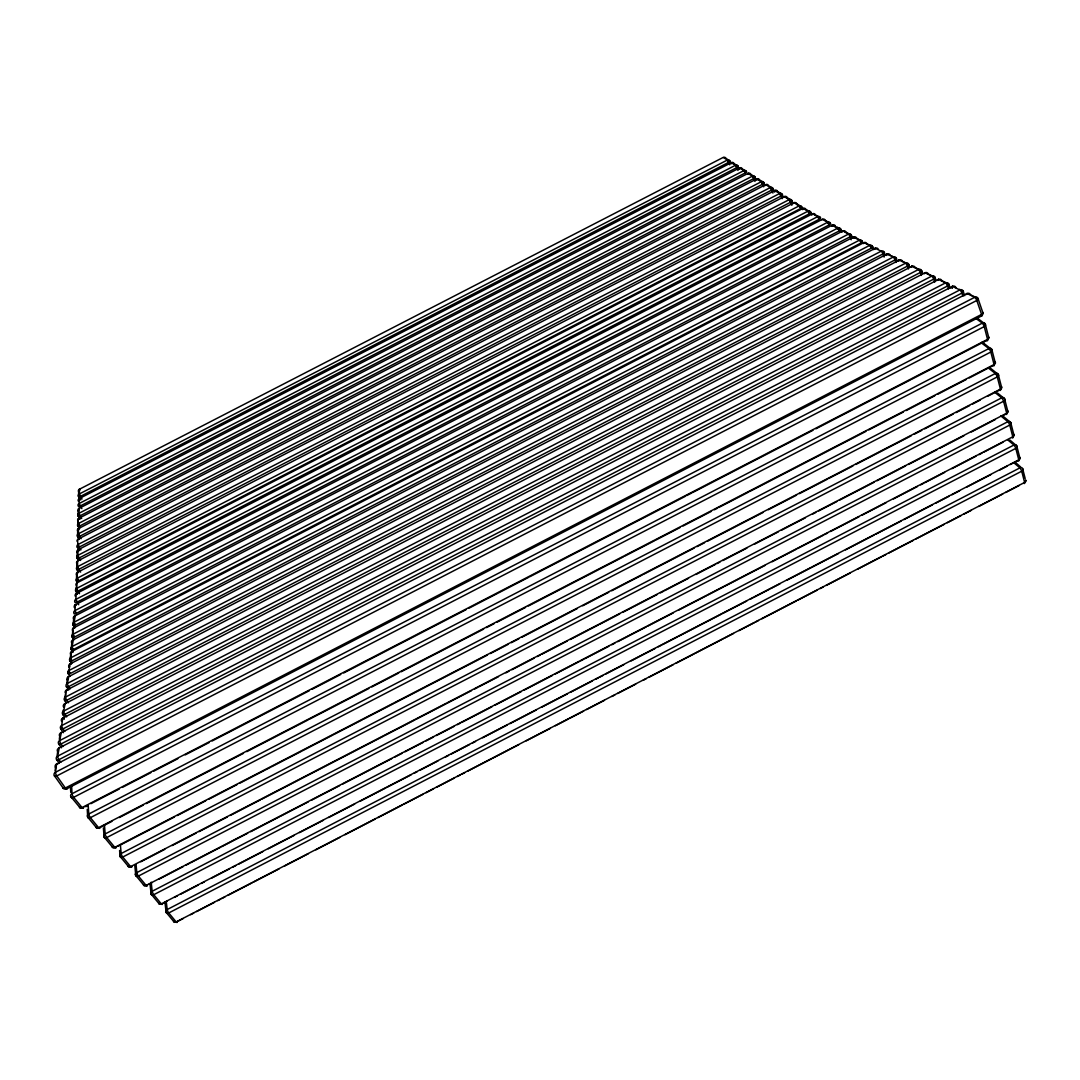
<?xml version="1.0" encoding="UTF-8"?>
<svg xmlns="http://www.w3.org/2000/svg" width="1080" height="1080" viewBox="0 0 1080 1080"><rect width="100%" height="100%" fill="white"/><g stroke="black" fill="none" stroke-linecap="round" stroke-linejoin="round"><path stroke-width="1.5" d="M81.648 518.508L78.853 513.702L79.394 508.397M81.851 508.626L79.11 503.969L79.191 498.609L731.498 162.581L731.241 163.633M79.407 489.159L79.34 494.397L82.04 499.001M78.178 572.481L77.423 572.373A2.336 2.012 -1.7 0 0 76.599 575.127L76.464 580.959A2.336 0.891 -33 0 0 78.462 580.973L77.288 578.192L799.011 205.956C804.965 211.896 792.679 200.488 794.057 202.784A2.322 1.998 -54.1 0 1 796.743 203.728L801.711 206.901A2.336 0.891 -21.2 0 1 800.604 208.507L78.462 580.973C76.842 579.407 75.654 569.997 78.287 572.602M80.595 560.452L77.882 555.795L78.03 549.653M81.041 549.788C78.611 549.018 75.789 537.84 79.097 539.447M78.516 528.404L78.395 534.208L81.027 538.745M772.929 193.037L770.688 187.92L765.841 184.599A2.228 1.931 -55.1 0 1 768.245 185.288M78.678 604.706L75.803 599.4A2.417 2.106 -0.6 0 0 74.966 602.221A2.417 0.851 -32.7 0 0 76.963 602.181L819.261 219.24L818.897 218.403L817.601 216.675L75.803 599.427L76.302 593.433L77.247 594.014M79.475 593.69L76.707 588.87L77.085 582.836A2.363 2.066 -0.1 0 0 76.127 585.468M1000.85 415.949L1007.883 421.686L136.836 872.613L136.053 864.662M65.327 693.09A2.713 2.349 -1.2 0 1 66.46 690.161L67.46 690.296A2.619 0.756 62.4 0 0 66.46 690.161L899.262 260.145A2.606 0.796 63 0 0 898.709 260.779M74.034 639.765L72.239 637.16L72.725 630.895A2.511 2.16 -1.4 0 1 73.602 627.926L842.859 230.985A2.417 0.675 63.5 0 0 842.413 231.687L842.859 230.985A2.498 2.147 -54.5 0 1 845.748 231.984L851.283 235.116A2.511 0.918 -21 0 1 850.122 236.79L74.331 637.173C72.576 635.418 71.672 625.981 74.412 627.993M87.224 809.379L87.723 817.128L95.958 827.118A2.97 1.633 -39.5 0 0 98.604 827.672A2.821 0.878 64.1 0 0 99.927 827.591L111.915 821.38M73.103 652.158L71.28 649.526A2.565 2.2 -1.8 0 1 72.171 646.502L73.265 639.9M75.195 616.127L74.048 622.31L75.236 625.158L839.538 230.769A2.471 0.891 -21.2 0 0 840.686 229.122L836.663 226.854M966.398 294.529L967.1 293.598A2.957 2.498 -53.5 0 1 970.488 294.773L977.994 298.472L982.773 312.417A2.97 2.498 -52.7 0 1 981.086 316.197L67.055 788.67A2.984 2.525 -3.4 0 1 62.977 787.847L54.432 775.764A2.997 2.538 -2.8 0 1 55.472 772.268L56.578 764.046L57.685 764.1A2.876 0.905 63.2 0 0 56.565 764.1L967.1 293.598A2.849 0.959 62.2 0 0 966.384 294.341M763.709 186.8L761.589 182.075L756.918 178.875A2.2 1.917 -55.4 0 1 759.402 179.82L763.857 182.669L764.951 185.666M994.626 392.215L1001.687 397.845L121.163 853.538L120.366 844.52M792.963 203.701L791.856 200.583L787.023 197.492A2.295 1.971 -54.4 0 0 784.364 196.574L77.692 560.966A2.295 1.985 -1.3 0 0 76.883 563.693L76.748 569.376L78.624 572.103M77.247 552.258A2.255 0.837 -32.6 0 0 77.153 552.582L77.017 558.104L78.651 560.466M78.556 528.376L79.178 528.768L78.462 528.606A2.2 1.931 -0.3 0 0 77.679 531.239L77.558 536.463L79.353 539.123M79.718 518.967L78.705 518.387A2.174 1.903 0.1 0 0 77.936 520.992L77.814 526.082L79.583 528.714M79.029 508.221L78.934 508.437A2.147 1.89 0.4 0 0 78.178 511.015L78.057 515.97L79.812 518.576M80.258 489.767L79.394 489.294A2.093 1.85 1.2 0 0 78.651 491.819L78.53 496.53L80.784 499.892M79.826 519.129C77.207 515.889 78.03 524.394 79.677 526.028L753.921 178.484A2.16 0.783 -22.1 0 0 755.014 177.012L750.681 174.245A2.174 1.89 -55.8 0 0 748.13 173.34L752.774 176.418L755.001 181.454M83.43 807.516L83.43 807.516A2.957 2.214 -9.4 0 1 82.66 807.813A2.957 2.214 -9.4 0 0 83.43 807.516L83.43 807.516A2.849 0.891 63.8 0 1 82.053 807.557A2.997 1.62 -39.1 0 1 79.448 807.273M821.921 219.78L822.272 219.335A2.417 2.093 -55.1 0 1 825.188 220.361L830.399 223.304A2.444 0.878 -21.4 0 1 829.251 224.924L76.113 613.508A2.444 0.878 -32.9 0 1 74.075 613.535A2.444 2.12 -0.9 0 1 74.939 610.619L75.411 604.638L76.113 604.773M886.667 255.42A2.565 0.769 63.1 0 1 887.058 254.124L887.166 254.07A2.646 2.295 -55.2 0 1 890.15 255.204A2.673 0.918 -21 0 0 889.407 255.096M748.13 173.34L78.705 518.387M112.144 846.761A2.889 2.133 -10.9 0 0 116.059 847.22L116.059 847.22A2.794 0.851 64.3 0 1 114.791 847.355A2.929 1.647 -39.9 0 1 112.144 846.761L104.099 836.987A2.902 2.147 -10.6 0 1 105.152 833.949L104.45 824.89M983.367 343.022A2.943 1.579 -15.1 0 1 983.664 343.211L991.845 349.582L995.072 362.084A2.957 1.62 -14.6 0 1 994.059 364.527L98.604 827.672L90.383 817.668A2.984 1.62 -39.3 0 1 87.723 817.128A2.943 2.2 -9.8 0 1 88.776 814.023L88.182 805.005M1013.755 462.686L1019.885 467.883L167.197 909.549L166.253 901.557M874.773 248.94A2.525 0.743 63.2 0 1 875.259 248.306L875.367 248.251A2.606 2.268 -55.5 0 1 878.175 249.062M74.939 610.619L76.113 613.508L74.939 610.619L827.672 222.264L822.312 219.348L75.29 604.787L76.234 604.894M1007.802 439.925L1013.945 445.027L152.172 891.27L151.186 882.198M975.996 318.492L982.287 323.123L72.023 793.746L71.631 785.97M74.426 616.194L74.52 616.154A2.471 2.133 -1.1 0 0 73.642 619.096L73.17 625.172A2.484 0.905 -33 0 0 75.236 625.158L74.048 622.215L837.81 228.123L839.538 230.769L839.16 229.905L832.464 225.045L74.412 616.207L75.371 616.302M863.946 242.622L869.616 245.417L70.767 657.815L71.618 651.524L72.562 651.767A2.498 0.689 62.1 0 0 71.618 651.577L863.838 242.676A2.484 0.716 63.3 0 0 863.42 243.567L863.838 242.676A2.565 2.241 -55.7 0 1 866.849 243.729L872.532 246.524L873.666 249.601M68.702 690.012L66.407 686.651A2.687 2.336 -1 0 1 67.352 683.451L68.742 676.62A2.579 0.729 62.3 0 0 68.243 676.863A2.659 2.322 -0.9 0 0 67.297 680.049L66.852 683.343M66.46 690.161L65.529 697.046L905.634 263.169L899.208 260.118L898.749 261.05M955.112 287.429A2.943 1.094 -19.8 0 1 955.867 287.577A2.902 2.471 -53.7 0 0 952.533 286.416L959.877 289.926L57.618 756.176L59.252 747.873M937.886 280.409L938.493 279.49L945.581 282.865L59.697 740.583L61.29 732.591M76.14 587.061L75.816 591.246L77.504 593.744M989.834 367.754A2.902 1.607 -14.7 0 1 990.13 367.943L998.271 374.45L1001.43 386.681A2.916 1.633 -14.2 0 1 1000.445 389.138L114.791 847.355L106.745 837.567A2.808 0.864 64.2 0 1 105.152 833.949L995.355 373.478L988.119 367.835M784.364 196.574L789.534 199.989L791.856 205.281M64.314 718.942L62.599 718.214L924.952 272.822A2.7 0.851 62.7 0 0 924.386 273.726L924.952 272.822A2.794 2.39 -54.3 0 1 928.192 273.942L934.929 277.263L935.968 280.206M969.192 377.987L993.168 365.58A2.808 0.918 61.2 0 0 994.059 364.527L990.819 352.026A2.821 0.931 61.4 0 0 988.767 348.624A2.929 2.174 -45.9 0 1 991.845 349.582A2.97 1.607 -14.8 0 1 990.819 352.026L90.383 817.668A2.835 0.878 63.9 0 1 88.776 814.023L988.889 348.57L981.612 343.049M73.602 627.926L74.466 628.061M853.106 237.843L853.565 237.047A2.525 2.174 -54.2 0 1 856.494 238.073L862.205 241.299A2.565 0.945 -20.8 0 1 861.043 243L73.4 649.539A2.565 0.959 -33.4 0 1 71.28 649.526L71.78 643.059A2.538 2.187 -1.7 0 1 72.671 640.062L73.116 639.806M75.195 596.079A2.403 2.093 -0.4 0 1 76.248 593.636L77.072 593.798M145.368 885.627A2.821 2.038 -12.3 0 1 143.492 884.817L135.783 875.448A2.835 2.066 -11.9 0 1 136.836 872.505L136.836 872.505A2.768 0.824 64.7 0 0 138.416 876.069L146.124 885.438A2.754 0.81 64.8 0 0 147.285 885.209L147.285 885.209A2.821 2.038 -12.3 0 1 146.151 885.587M131.099 866.714A2.849 2.079 -11.6 0 1 127.994 865.998L120.11 856.427A2.876 2.106 -11.3 0 1 121.163 853.429L121.163 853.429A2.781 0.851 64.5 0 0 122.756 857.021L130.626 866.606A2.768 0.837 64.6 0 0 131.841 866.417M55.094 770.85L55.526 767.583A3.01 1.147 -34.8 0 1 55.634 767.232M57.145 755.582L57.672 751.653A2.916 2.484 -2.3 0 1 58.684 748.224A2.821 0.878 63 0 1 59.319 747.9M59.319 739.341L59.738 736.29A2.862 2.457 -2 0 1 60.737 732.928L938.493 279.49A2.754 0.891 62.5 0 0 937.859 280.233M61.074 726.367L60.737 728.825L63.423 732.686M63.261 710.019L62.694 714.272L64.449 716.823M65.353 694.521L64.584 700.232L66.312 702.742M68.607 670.329L68.175 673.542L70.052 676.31M70.079 659.313L70.713 654.669A2.579 2.255 -0.2 0 1 71.618 651.577L71.618 651.577M1025.46 481.235A2.74 1.944 -42.3 0 0 1025.554 479.952A2.794 1.688 -12.6 0 1 1024.623 482.45L176.148 921.928A2.808 1.701 -41.5 0 1 173.529 921.267L166.144 912.303A2.768 1.985 -13.2 0 1 167.197 909.441L167.197 909.441A2.713 0.783 65.2 0 0 168.764 912.951L176.148 921.928A2.7 0.783 65.3 0 0 177.215 921.632L183.209 918.527M160.515 904.028A2.781 1.998 -12.9 0 1 158.666 903.231L151.119 894.065A2.794 2.025 -12.6 0 1 152.186 891.176L152.186 891.176A2.74 0.81 65 0 0 153.752 894.713L161.298 903.879A2.727 0.796 65.1 0 0 162.405 903.609L162.419 903.703A2.781 1.998 -12.9 0 1 161.298 903.987M77.193 578.259L77.288 578.192A2.349 2.012 -1.9 0 0 76.464 580.959M781.151 195.993L779.72 193.482L774.819 190.472A2.255 1.958 -54.7 0 1 777.56 191.444L782.258 194.454A2.268 0.837 -21.6 0 1 781.151 195.993L78.962 558.077L78.53 557.348L77.828 555.39L779.612 193.523L782.123 198.693M78.044 544.523L770.31 187.569L771.498 189.23L771.822 189.999L79.205 547.101A2.241 0.824 -32.5 0 1 77.288 547.142A2.255 1.958 -0.8 0 1 78.084 544.455L79.205 547.101M78.341 533.817L761.265 181.764L762.426 183.398L762.75 184.167L79.448 536.423A2.2 0.81 -32.3 0 1 77.558 536.463A2.228 1.931 -0.5 0 1 78.341 533.817L79.448 536.423M79.407 807.016L70.997 796.811A2.984 2.241 -9 0 1 72.036 793.652L72.036 793.652A2.876 0.905 63.6 0 0 73.642 797.337L82.053 807.557L987.538 339.377A2.984 1.593 -15 0 0 988.578 336.947L985.689 325.755M78.813 513.378L743.877 170.613L744.917 172.044L745.308 172.949L79.893 515.903A2.147 0.769 -32 0 1 78.057 515.97A2.16 1.89 0.3 0 1 78.813 513.378L79.893 515.903M738.005 170.451L735.817 165.55L731.376 162.608A2.12 1.85 -56.5 0 1 733.901 163.499L738.018 166.131A2.106 0.743 -22.3 0 1 736.925 167.549L80.123 506.048A2.12 0.743 -31.9 0 1 78.3 506.129A2.133 1.877 0.6 0 1 79.056 503.564L735.601 165.213A2.133 1.863 -56.3 0 1 738.018 166.131L739.098 169.034M729.702 164.808L727.366 160.029A2.106 1.85 -56.7 0 1 729.851 160.906A2.079 0.716 -22.5 0 1 728.757 162.297L80.325 496.436L79.92 495.761L79.272 493.992L727.461 159.989L723.371 157.478A2.093 1.836 -56.8 0 1 725.841 158.342L728.514 160.056M73.4 649.539A2.484 0.675 62 0 1 72.171 646.502L859.37 240.219L853.565 237.047A2.444 0.702 63.4 0 0 853.173 238.113M731.147 162.621L731.16 163.31M74.048 622.215L74.048 622.215A2.484 2.147 -1.2 0 0 73.17 625.172L74.939 627.75M807.935 211.194L809.554 213.719L807.935 211.194A2.363 2.066 -55.6 0 1 810.702 212.166A2.363 0.824 -21.7 0 1 809.554 213.719L77.787 591.192A2.376 0.837 -32.5 0 1 75.816 591.246A2.376 2.079 -0.3 0 1 76.653 588.398L808.043 211.154L803.021 208.413A2.349 2.052 -55.7 0 1 805.788 209.385L810.702 212.166L811.741 214.988M67.055 788.67L67.055 788.67A2.889 0.918 63.5 0 1 65.353 788.009A3.038 1.188 -35.1 0 1 62.977 787.847M79.043 503.604L80.123 506.048M924.952 272.768L931.797 276.075L61.709 725.558L62.708 718.16A2.808 2.417 -1.7 0 0 61.722 721.481A2.835 1.026 -33.9 0 1 62.114 720.684M70.092 688.892L68.567 686.651A2.606 0.743 62.4 0 1 67.352 683.451L893.228 257.053L887.018 254.097L68.243 676.863M76.64 588.452L77.787 591.192M723.114 157.464L79.367 489.267M938.588 279.423L938.493 279.49A2.849 2.43 -54 0 1 941.639 280.3M79.272 493.992L79.272 493.992A2.106 1.85 1 0 0 78.53 496.53A2.093 0.729 -31.8 0 0 80.325 496.436M899.343 260.078L899.262 260.145A2.7 2.336 -54.9 0 1 902.408 261.238L908.685 264.33L909.711 267.192M80.595 572.09L77.558 566.663A2.322 1.998 -1.5 0 0 76.748 569.376A2.308 0.878 -32.8 0 0 78.719 569.363L790.736 202.163A2.295 0.864 -21.4 0 0 791.856 200.583A2.308 1.985 -54.2 0 0 789.17 199.651L77.531 566.69L77.598 561.006M934.767 282.056L933.728 279.113A2.727 0.864 62.6 0 0 931.662 276.129L931.662 276.129A2.821 2.417 -54.2 0 1 934.929 277.263A2.849 1.04 -20.2 0 1 933.714 279.113L63.005 728.879A2.862 1.053 -34.1 0 1 60.737 728.825A2.835 2.43 -1.9 0 1 61.736 725.476L61.736 725.476A2.74 0.824 62.8 0 0 63.005 728.879L64.8 731.471M842.94 230.918L848.421 234.131L73.13 634.176L74.331 637.173A2.525 0.931 -33.2 0 1 72.239 637.16A2.525 2.174 -1.5 0 1 73.13 634.176L73.049 634.257M78.908 550.287L77.963 549.882A2.268 1.971 -1 0 0 77.153 552.582M136.782 872.613L136.836 872.505A2.835 2.066 -11.9 0 0 135.783 875.448A2.889 1.674 -40.5 0 0 138.416 876.069L1009.746 425.061A2.876 1.661 -13.6 0 0 1010.718 422.59L1002.645 415.84M79.259 498.542L80.258 499.5L79.164 498.744A2.12 1.863 0.8 0 0 78.314 501.107M78.502 523.53L78.584 523.463A2.187 1.917 -0.1 0 0 77.814 526.082A2.174 0.783 -32.2 0 0 79.677 526.028L78.584 523.463L752.45 176.121L753.921 178.484M77.477 566.703L78.719 569.363M77.828 555.39L77.828 555.39A2.281 1.971 -1.2 0 0 77.017 558.104A2.268 0.851 -32.6 0 0 78.962 558.077M853.659 236.993L72.671 640.062M775.008 190.472L77.936 549.855M739.746 167.873L743.877 170.613L745.308 172.949A2.133 0.756 -22.2 0 0 746.402 171.504L742.19 168.804A2.147 1.877 -56.1 0 0 739.665 167.913L78.867 508.451M812.646 213.759L817.601 216.675L819.261 219.24A2.403 0.851 -21.6 0 0 820.409 217.661L815.346 214.799A2.39 2.079 -55.4 0 0 812.552 213.813L76.248 593.636M832.464 225.085L832.37 225.045A2.457 2.12 -54.8 0 1 835.312 226.085A2.457 0.878 -21.3 0 0 834.178 226.004M967.208 293.531L974.66 297.324L55.472 772.268A2.902 0.918 63.3 0 0 56.808 775.913L65.353 788.009L981.585 314.415A3.024 1.175 -19.2 0 0 982.773 312.417M765.761 184.64L78.206 539.096A2.241 1.944 -0.6 0 0 77.22 541.377M163.904 902.84L166.9 901.287M174.393 897.413L177.39 895.86M180.306 894.348L198.369 884.992M201.366 883.44L204.363 881.888M211.613 878.135L229.513 868.874M232.821 867.146L235.818 865.607M238.815 864.054L262.791 851.634M268.286 848.786L294.246 835.34M299.592 832.572L323.42 820.233M328.712 817.506L354.686 804.047M360.167 801.212L385.952 787.86M387.139 787.253L411.102 774.833M414.099 773.28L417.218 771.674M420.188 770.135L438.075 760.874M445.5 757.026L448.565 755.433M451.454 753.948L469.53 744.579M472.527 743.027L475.524 741.474M482.666 737.775L506.993 725.179M509.99 723.627L536.166 710.073M541.445 707.346L567.378 693.913M570.348 692.375L592.38 680.967M595.62 679.293L598.577 677.754M599.873 677.079L602.87 675.527M605.867 673.988L623.849 664.673M631.233 660.852L654.98 648.554M658.301 646.826L661.298 645.273M662.391 644.706L677.781 636.741M678.713 636.255L690.593 630.113M691.254 629.762L711.369 619.353M712.233 618.894L721.75 613.967M722.723 613.467L746.699 601.061M750.087 599.292L753.084 597.74M754.178 597.173L769.554 589.221M770.661 588.64L780.03 583.794M787.145 580.109L811.472 567.513M812.606 566.919L838.431 553.554M845.573 549.855L869.873 537.273M871.034 536.665L874.03 535.113M875.853 534.168L896.778 523.341M898.007 522.707L901.004 521.154M904.001 519.601L932.459 504.86M935.456 503.307L949.104 496.247M951.939 494.775L959.567 490.833M966.924 487.013L990.887 474.606M999.878 469.949L1007.397 466.061M1010.367 464.522L1017.995 460.607M190.634 914.679L193.698 913.1M196.601 911.588L214.488 902.327M217.674 900.679L220.671 899.127M221.94 898.466L224.924 896.913M227.907 895.374L252.126 882.833M253.26 882.239L279.099 868.86M284.567 866.025L308.421 853.673M315.873 849.812L339.701 837.473M345.019 834.718L370.967 821.273M371.979 820.746L374.976 819.193M377.973 817.641L402.219 805.086M403.448 804.452L423.063 794.286M426.033 792.747L433.485 788.886M436.415 787.374L454.383 778.059M457.38 776.507L460.377 774.954M461.768 774.239L464.738 772.7M467.708 771.161L491.846 758.66M492.98 758.079L518.805 744.687M526.298 740.812L539.784 733.833M540.54 733.442L550.274 728.393M555.404 725.747L568.769 718.808M569.754 718.308L583.632 711.113M586.602 709.574L604.436 700.34M611.861 696.492L614.831 694.966M617.693 693.482L635.675 684.167M643.167 680.279L646.164 678.726M648.959 677.282L673.124 664.767M676.12 663.215L694.102 653.9M694.953 653.454L704.592 648.459M705.348 648.081L723.154 638.847M724.073 638.375L733.536 633.474M739.044 630.612L754.421 622.661M755.528 622.08L758.525 620.528M761.9 618.773L764.897 617.22M766.017 616.653L796.338 600.939M797.486 600.345L816.952 590.261M820.301 588.533L823.298 586.98M826.295 585.428L850.243 573.021M857.412 569.308L881.685 556.726M882.873 556.119L885.87 554.567M888.867 553.014L913.086 540.473M916.07 538.92L944.312 524.3M947.309 522.747L960.93 515.687M963.913 514.148L971.393 510.273M978.764 506.452L1002.74 494.033M1005.737 492.48L1019.223 485.487M77.423 572.373L794.043 202.743M71.969 660.812A2.511 0.702 62.1 0 1 70.794 657.747L70.794 657.747A2.606 2.268 -0.4 0 0 69.876 660.852A2.606 0.891 -32.9 0 0 71.969 660.812L871.344 248.171A2.606 0.878 -21.3 0 0 872.532 246.524A2.592 2.255 -55.6 0 0 869.508 245.471L869.508 245.471A2.511 0.729 63.3 0 1 871.344 248.171M70.916 664.187L69.957 664.011L69.093 670.451L881.213 251.181L875.259 248.306L69.957 664.011A2.538 0.702 62.2 0 1 70.727 663.998M70.294 673.515A2.551 0.716 62.2 0 1 69.106 670.383L69.106 670.383A2.646 2.295 -0.7 0 0 68.175 673.542A2.659 0.918 -33.1 0 0 70.294 673.515L882.981 253.949A2.646 0.905 -21.1 0 0 884.183 252.261A2.633 2.281 -55.3 0 0 881.105 251.195L881.105 251.195A2.551 0.756 63.1 0 1 882.981 253.949L884.129 257.081M58.684 748.224L952.654 286.349L952.115 288.225M84.928 806.747L87.925 805.194M90.922 803.655L119.381 788.94M122.35 787.401L150.836 772.673M153.779 771.147L177.809 758.727M185.22 754.893L209.263 742.46M212.153 740.961L309.326 690.727M312.309 689.175L340.7 674.5M343.697 672.962L466.088 609.674M469.071 608.135L497.408 593.474M498.353 592.988L528.727 577.274M529.808 576.72L685.112 496.422M686.596 495.652L691.578 493.074M692.55 492.575L712.543 482.233M713.354 481.815L812.97 430.312M815.9 428.8L910.966 379.647M911.763 379.229L986.648 340.511A2.835 0.945 61.5 0 0 987.538 339.377L984.231 326.592A2.849 0.945 61.7 0 0 982.152 323.163L982.152 323.163A2.97 2.214 -46.7 0 1 985.271 324.162A2.997 1.593 -15.2 0 1 984.231 326.592L73.642 797.337A3.01 1.607 -38.9 0 1 70.997 796.811M119.367 817.533L143.383 805.113M146.273 803.615L243.446 753.354M246.807 751.626L297.756 725.261M298.674 724.788L308.246 719.834M309.123 719.388L339.728 703.566M340.47 703.175L368.82 688.514M371.804 686.961L398.669 673.07M401.166 671.774L483.597 629.14M486.581 627.601L494.087 623.714M497.016 622.202L525.569 607.433M528.296 606.029L584.01 577.206M584.861 576.774L613.116 562.154M613.994 561.708L623.525 556.767M624.483 556.281L654.764 540.608M655.952 540L680.049 527.539M683.033 526L711.41 511.313M714.407 509.774L717.404 508.221M718.686 507.546L748.872 491.94M749.871 491.427L865.877 431.42M868.779 429.921L903.326 412.061M906.241 410.549L934.767 395.793M937.71 394.268L966.195 379.539M117.558 846.437L174.46 817.007M177.296 815.535L205.673 800.847M208.656 799.308L237.033 784.62M240.017 783.081L264.303 770.513M265.41 769.946L270.297 767.421M271.377 766.854L301.738 751.154M302.684 750.654L333.18 734.873M333.99 734.454L362.327 719.807M363.137 719.388L393.633 703.607M394.578 703.121L424.926 687.42M426.019 686.84L487.445 655.074M490.415 653.535L508.383 644.234M511.38 642.681L518.873 638.807M521.681 637.349L577.26 608.594M582.674 605.799L608.715 592.326M611.712 590.774L642.114 575.046M643.154 574.506L694.13 548.127M697.059 546.615L704.552 542.74M707.508 541.215L762.952 512.528M768.339 509.747L796.527 495.153M799.497 493.627L827.685 479.034M828.833 478.44L852.903 465.993M855.9 464.44L911.264 435.794M914.193 434.282L921.74 430.38M924.669 428.855L953.154 414.126M956.111 412.587L969.611 405.608M972.594 404.069L980.087 400.181M987.566 396.32L999.54 390.123A2.781 0.891 60.9 0 0 1000.445 389.138L997.272 376.906A2.794 0.905 61.1 0 0 995.234 373.531L995.315 373.586A2.889 2.133 -45.1 0 1 998.271 374.45A2.929 1.62 -14.4 0 1 997.272 376.906L106.745 837.567A2.943 1.647 -39.7 0 1 104.099 836.987L103.397 827.928M140.792 861.786L164.768 849.38M172.139 845.573L196.02 833.207M199.004 831.668L227.353 816.993M230.337 815.441L260.537 799.821M261.684 799.227L291.965 783.553M292.99 783.014L352.593 752.179M353.322 751.802L373.451 741.38M374.274 740.961L383.886 735.98M384.75 735.534L415.166 719.793M416.164 719.266L446.418 703.62M447.593 703.013L471.542 690.62M474.687 688.986L477.657 687.447M479.021 686.745L498.488 676.674M505.926 672.827L508.95 671.261M511.866 669.749L534.182 658.193M537.381 656.546L540.378 654.993M541.62 654.345L567.311 641.048M570.308 639.495L588.263 630.207M589.194 629.735L598.739 624.78M599.589 624.348L619.691 613.94M622.688 612.401L632.259 607.446M633.163 606.974L657.099 594.581M660.474 592.839L663.444 591.3M664.578 590.706L688.527 578.313M696.006 574.452L715.46 564.381M716.918 563.625L719.914 562.073M722.912 560.52L746.888 548.114M754.366 544.239L778.329 531.846M781.312 530.307L805.288 517.887M812.74 514.039L815.778 512.46M818.721 510.935L836.757 501.606M839.673 500.094L874.179 482.233M877.082 480.735L905.58 465.98M908.51 464.468L936.941 449.752M939.938 448.214L963.9 435.807M971.365 431.946L995.315 419.553M1002.78 415.679L1005.777 414.126A2.754 0.878 60.6 0 0 1006.682 413.221A2.889 1.647 -13.8 0 0 1007.654 410.751L1004.562 398.776L997.461 392.971M148.784 884.439L151.781 882.887M159.219 879.039L183.087 866.687M186.246 865.053L189.243 863.501M190.539 862.826L220.712 847.206M221.873 846.612L247.685 833.247M250.681 831.695L279.153 816.952M280.044 816.493L308.353 801.833M311.337 800.293L339.62 785.646M342.603 784.107L370.899 769.46M372.046 768.865L391.743 758.66M394.726 757.121L402.165 753.273M405.014 751.788L423.023 742.473M425.993 740.934L433.485 737.06M436.428 735.534L454.262 726.3M457.461 724.639L460.458 723.087M461.7 722.452L491.927 706.806M494.924 705.254L508.41 698.274M509.274 697.828L521.168 691.673M524.138 690.134L552.393 675.5M555.363 673.961L579.15 661.649M580.635 660.879L583.605 659.34M584.833 658.706L608.81 646.299M611.807 644.746L614.804 643.194M617.746 641.668L646.272 626.9M647.433 626.306L673.232 612.941M678.605 610.16L694.211 602.087M694.926 601.708L706.806 595.566M707.697 595.107L723.128 587.115M724.18 586.562L738.099 579.366M739.166 578.812L765.045 565.421M772.133 561.749L796.487 549.139M797.607 548.559L823.446 535.181M824.58 534.6L827.577 533.048M830.574 531.495L859.046 516.753M862.043 515.201L886.019 502.794M893.511 498.92L917.487 486.5M920.687 484.839L923.684 483.287M924.98 482.625L944.609 472.46M951.939 468.666L975.915 456.246M978.993 454.653L981.99 453.114M983.408 452.371L1002.915 442.274M756.824 178.916L78.381 528.62M77.017 582.849L802.993 208.386M65.327 703.741A2.673 0.783 62.5 0 0 64.624 703.917L911.992 266.315A2.74 2.363 -54.6 0 1 915.003 267.314M60.629 732.969L60.737 732.928A2.768 0.837 62.8 0 1 61.601 732.793M69.89 664.011L69.957 664.011A2.619 2.281 -0.6 0 0 68.904 666.927M75.33 604.733L75.398 604.733A2.43 2.106 -0.8 0 0 74.534 607.621A2.43 0.864 -32.8 0 1 75.101 606.677M911.831 266.341L918.486 269.514L63.653 711.045L65.151 703.634M62.64 718.16L62.708 718.16A2.713 0.81 62.7 0 1 64.179 718.74M837.918 228.083L837.918 228.069A2.471 2.133 -54.6 0 1 840.686 229.122L841.739 232.052M799.119 205.943L799.052 205.997A2.336 1.998 -53.9 0 1 801.711 206.901L802.697 209.655M56.565 764.1L56.565 764.1A2.97 2.525 -2.6 0 0 55.526 767.583M986.648 340.511L986.648 340.511A2.943 2.2 -46.3 0 0 988.416 338.594M735.615 165.213L736.925 167.549M743.958 170.6L743.931 170.654A2.16 1.877 -56 0 1 746.402 171.504M817.601 216.675L817.668 216.716A2.403 2.079 -55.3 0 1 820.409 217.661M789.278 199.625L790.736 202.163M830.399 223.304A2.444 2.106 -54.9 0 0 827.564 222.318L829.251 224.924L827.699 222.413M922.604 273.591L921.577 270.675A2.768 2.376 -54.4 0 0 918.365 269.568L918.365 269.568A2.673 0.837 62.8 0 1 920.376 272.484L921.402 275.4M761.265 181.764L761.305 181.791A2.214 1.917 -55.3 0 1 763.857 182.669A2.2 0.796 -21.9 0 1 762.75 184.167M770.31 187.569L770.364 187.596A2.241 1.944 -54.9 0 1 772.929 188.474L774.036 191.511M779.612 193.523L779.666 193.55A2.268 1.958 -54.6 0 1 782.258 194.454L783.365 197.519M64.517 703.944L64.624 703.917A2.754 2.376 -1.5 0 0 63.477 706.887M727.366 160.029L728.757 162.297M1007.842 421.794L1007.748 421.74A2.754 0.864 60.5 0 1 1009.746 425.061L1012.797 436.779A2.74 0.851 60.4 0 1 1012.365 437.94M1018.953 459.783A2.768 1.985 -42.9 0 0 1019.709 457.367L1016.739 445.905A2.781 2.012 -43.1 0 0 1013.823 445.082L1013.823 445.082A2.727 0.851 60.3 0 1 1015.794 448.376L1018.778 459.851A2.713 0.837 60.1 0 1 1017.86 460.634L1017.86 460.634M981.221 316.184L981.086 316.197A2.876 0.959 61.9 0 0 981.585 314.415L976.793 300.469A2.876 0.972 62.1 0 0 974.579 297.297L974.579 297.297A2.984 2.525 -53.3 0 1 977.994 298.472A3.038 1.147 -19.3 0 1 976.793 300.469L56.808 775.913A3.051 1.161 -34.9 0 1 54.432 775.764M999.54 390.123L999.54 390.123A2.876 2.106 -44.8 0 0 1001.268 388.274M752.544 176.094L752.49 176.135A2.187 1.903 -55.6 0 1 755.014 177.012L756.095 179.982M1007.748 421.74L1007.842 421.794A2.821 2.052 -43.8 0 1 1010.718 422.59L1013.742 434.308A2.808 2.025 -43.5 0 1 1013.513 435.969M875.259 248.306L874.8 249.197M887.058 254.124L886.572 255.029M891.365 255.798L895.01 257.594M915.071 267.476L921.577 270.675A2.794 0.999 -20.5 0 1 920.363 272.484L64.922 714.312A2.808 1.013 -33.8 0 1 62.694 714.272A2.781 2.403 -1.6 0 1 63.68 710.977L63.68 710.977A2.687 0.796 62.6 0 0 64.922 714.312L66.677 716.864M941.787 280.638L948.767 284.067L950.184 288.131M959.472 289.346L963.104 291.141L964.697 295.704M768.366 185.558L772.929 188.474A2.228 0.824 -21.8 0 1 771.822 189.999M978.089 318.708L985.271 324.162M952.506 286.375L952.533 286.416A2.808 0.918 62.3 0 0 952.007 287.874M1009.854 440.019L1016.739 445.905A2.849 1.674 -13.2 0 1 1015.794 448.376L153.752 894.713A2.862 1.688 -40.9 0 1 151.119 894.065L149.972 883.589M1015.646 462.618L1020.64 466.979M78.934 539.258L78.206 539.069M60.818 762.304L58.955 759.659A2.849 0.891 63.1 0 1 57.645 756.095L57.645 756.095A2.943 2.511 -2.5 0 0 56.606 759.537L59.13 763.128M62.843 746.604L61.02 743.985A2.794 0.864 62.9 0 1 59.724 740.502L59.724 740.502A2.889 2.471 -2.2 0 0 58.712 743.904L61.452 747.819M68.499 702.756L66.771 700.245A2.646 0.769 62.5 0 1 65.543 696.978L65.543 696.978A2.74 2.363 -1.3 0 0 64.584 700.232A2.754 0.986 -33.6 0 0 66.771 700.245L907.484 266.099A2.74 0.972 -20.7 0 0 908.685 264.33A2.727 2.349 -54.7 0 0 905.513 263.223L905.513 263.223A2.633 0.81 62.9 0 1 907.484 266.099L908.51 268.961M77.288 547.142L79.691 550.652M69.876 660.852L71.726 663.579M76.963 602.181L75.816 599.468M729.851 160.906L730.917 163.782M884.183 252.261L885.33 255.393M895.941 262.467L895.023 259.916A2.592 0.783 63 0 0 893.106 257.108L893.106 257.108A2.673 2.308 -55 0 1 896.225 258.201L897.372 261.36M852.35 238.086L851.283 235.116A2.511 2.16 -54.3 0 0 848.367 234.103L848.367 234.103A2.43 0.689 63.5 0 1 850.122 236.79L851.189 239.774M948.605 288.968L947.552 285.971A2.781 0.905 62.4 0 0 945.459 282.92L945.527 282.96A2.876 2.444 -53.9 0 1 948.767 284.067A2.916 1.067 -19.9 0 1 947.552 285.971L61.02 743.985A2.929 1.08 -34.3 0 1 58.712 743.904M962.968 296.136L961.902 293.085A2.821 0.931 62.3 0 0 959.755 289.98L959.755 289.98A2.929 2.484 -53.6 0 1 963.104 291.141A2.97 1.107 -19.6 0 1 961.902 293.085L58.955 759.659A2.984 1.121 -34.6 0 1 56.606 759.537M774.698 191.632L774.725 190.458L774.792 191.916M739.503 169.007L739.382 167.927L739.598 169.263M832.14 226.247L832.1 225.085L832.073 225.963M747.913 174.272L747.833 173.353L747.846 174.029M756.581 179.847L756.527 179.604M1023.705 483.165A2.687 0.824 59.9 0 0 1024.623 482.45L1021.721 471.204A2.7 0.824 60 0 0 1019.75 467.937A2.754 1.971 -42.6 0 1 1022.639 468.72L1025.19 478.562M765.396 185.126L765.437 185.341M783.972 197.046L783.999 197.262M164.876 901.773L166.144 912.303A2.821 1.701 -41.3 0 0 168.764 912.951L1021.721 471.204A2.808 1.688 -12.8 0 0 1022.639 468.72M802.629 208.899L802.683 209.196M812.147 214.299L812.187 214.596M134.744 864.999L135.783 875.448M119.583 850.487L120.11 856.427A2.916 1.661 -40.1 0 0 122.756 857.021L1003.577 401.247A2.902 1.647 -14 0 0 1004.562 398.776A2.849 2.093 -44.4 0 0 1001.565 397.899A2.768 0.891 60.8 0 1 1003.577 401.247L1006.682 413.221L130.626 866.606A2.902 1.661 -40.3 0 1 127.994 865.998M70.457 786.564L70.767 792.41M158.666 903.231A2.835 1.701 -41.1 0 0 161.298 903.879L1018.778 459.851A2.835 1.674 -13 0 0 1019.709 457.367M741.407 168.696A2.12 0.756 -22.3 0 1 742.19 168.804M78.178 511.015A2.133 0.756 -32 0 1 78.3 510.638M143.492 884.817A2.876 1.688 -40.7 0 0 146.124 885.438L1012.797 436.779A2.862 1.661 -13.4 0 0 1013.742 434.308M1012.918 436.833A2.808 2.025 -43.5 0 1 1012.473 437.252M814.793 214.677A2.376 0.837 -21.7 0 1 815.346 214.799M757.877 179.847A2.187 0.783 -22 0 1 759.402 179.82M77.679 531.239A2.187 0.796 -32.2 0 1 78.354 530.199M1007.654 410.751A2.835 2.066 -44.1 0 1 1006.047 413.978M57.672 751.653A2.957 1.107 -34.5 0 1 57.821 751.208M732.726 163.472A2.093 0.729 -22.4 0 1 733.901 163.499M78.813 500.58A2.106 0.729 -31.8 0 1 79.367 500.067M748.899 174.353A2.147 0.769 -22.1 0 1 750.681 174.245M77.936 520.992A2.16 0.769 -32.1 0 1 78.3 520.29M69.08 666.968A2.633 0.905 -33 0 1 69.687 666.117M805.154 209.277A2.349 0.81 -21.8 0 1 805.788 209.385M63.747 706.887A2.781 0.999 -33.7 0 1 64.341 706.064M73.642 619.096A2.471 0.891 -32.9 0 1 74.034 618.341M861.043 243A2.471 0.716 63.4 0 0 859.248 240.273L859.302 240.3A2.551 2.187 -54.1 0 1 862.205 241.299M854.658 238.1A2.538 0.931 -20.9 0 1 856.494 238.073M725.166 158.233A2.066 0.716 -22.5 0 1 725.841 158.342M78.651 491.819A2.079 0.716 -31.7 0 1 79.367 490.793M66.407 686.651A2.713 0.945 -33.4 0 0 68.567 686.651L895.023 259.916A2.7 0.945 -20.9 0 0 896.225 258.201M67.297 680.049A2.687 0.931 -33.2 0 1 67.5 679.55M983.34 342.562A2.902 2.16 -46 0 1 983.664 343.211M982.247 341.942A2.902 2.16 -46 0 1 983.003 342.238M995.072 362.084A2.902 2.147 -45.5 0 1 995.139 362.408M994.437 364.514A2.902 2.147 -45.5 0 1 994.154 364.851M99.347 827.82A2.929 2.174 -10.2 0 1 95.958 827.118M86.954 806.679A2.916 2.187 -9.7 0 1 86.738 806.247M1024.907 482.193A2.74 1.944 -42.3 0 1 1024.353 482.747M176.863 921.793A2.754 1.971 -13.4 0 1 173.529 921.267M786.699 197.384A2.281 0.851 -21.5 0 1 787.023 197.492M76.883 563.693A2.295 0.864 -32.7 0 1 77.234 562.977M988.578 336.947A2.943 2.2 -46.3 0 1 988.646 337.635M81.581 807.948A2.957 2.214 -9.4 0 1 79.65 807.273A2.957 2.214 -9.4 0 0 81.419 807.935M845.073 231.863A2.498 0.905 -21.1 0 1 845.748 231.984M72.725 630.895A2.511 0.918 -33.1 0 1 72.954 630.342M1001.43 386.681A2.876 2.106 -44.8 0 1 1001.498 387.342M989.82 367.308A2.862 2.12 -45.3 0 1 990.13 367.943M824.593 220.239A2.417 0.864 -21.5 0 1 825.188 220.361M775.98 191.457A2.241 0.837 -21.7 0 1 777.56 191.444M77.99 551.367A2.255 0.837 -32.6 0 1 78.327 551.097M59.738 736.29A2.889 1.067 -34.2 0 1 59.927 735.791M796.001 203.58A2.308 0.878 -21.3 0 1 796.743 203.728M76.599 575.127A2.322 0.878 -32.9 0 1 77.315 573.993M911.885 266.315L911.885 266.369A2.659 0.824 62.8 0 0 911.345 267.287L911.885 266.369"/></g></svg>
